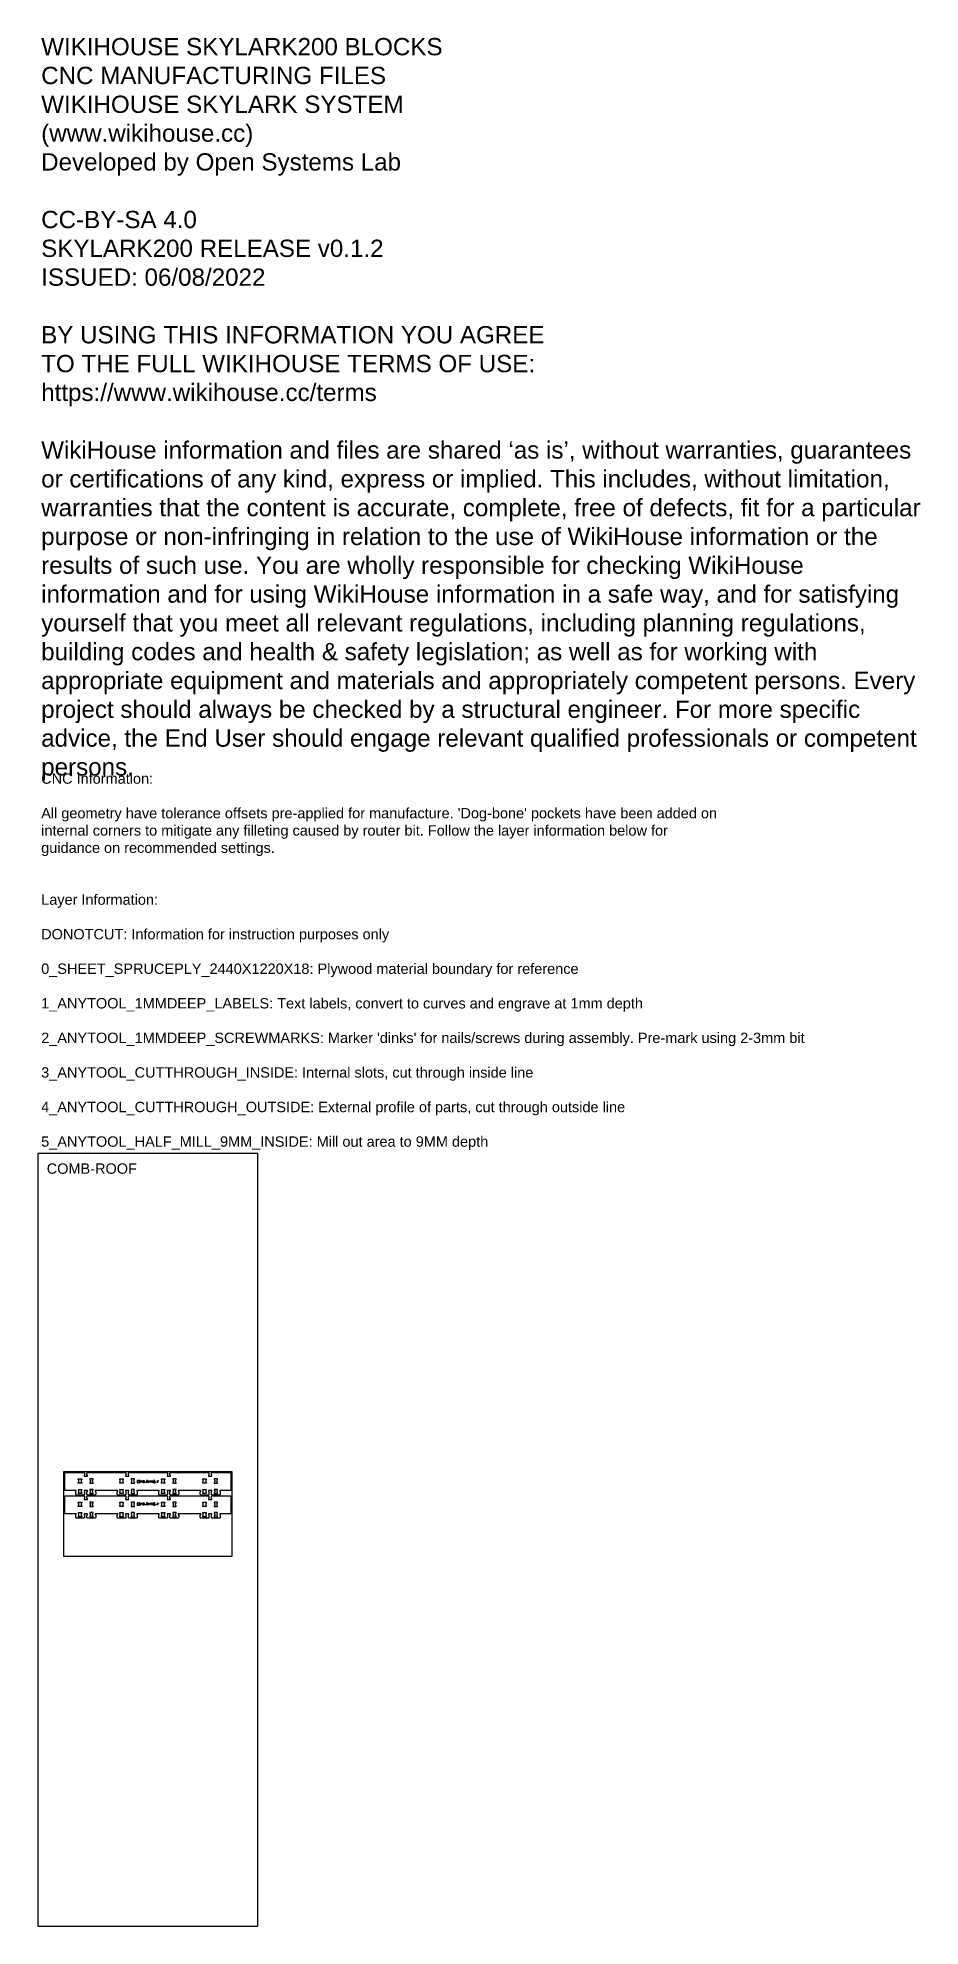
# Model space of a CAD drawing. Header units: millimetres. Extents: x 0 to 12757, y 0 to 27318.
import ezdxf

# ---------------------------------------------------------------- set-up
doc = ezdxf.new("R2010")
doc.units = ezdxf.units.MM
for name, color, linetype, true_color in [('0_SHEET_SPRUCEPLY_2440X122', 1, 'Continuous', 0xff0000), ('1_ANYTOOL_1MMDEEP_LABELS_S', 2, 'Continuous', 0xffff00), ('3_ANYTOOL_CUTTHROUGH_INSID', 4, 'Continuous', 0x00ffff), ('4_ANYTOOL_CUTTHROUGH_OUTSI', 5, 'Continuous', 0x0000ff), ('DONOTCUT', 7, 'Continuous', 0xffffff)]:
    doc.layers.add(name, color=color, linetype=linetype, true_color=true_color)
doc.styles.add('Arial', font='')
doc.styles.get('Arial').set_extended_font_data('Arial')

msp = doc.modelspace()

# ---------------------------------------------------------------- linework, layer by layer
at = {"layer": '0_SHEET_SPRUCEPLY_2440X122'}
msp.add_lwpolyline([(372, 6571), (372, 5351), (2812, 5351), (2812, 6571)], close=True, dxfattribs=at)
at = {"layer": '1_ANYTOOL_1MMDEEP_LABELS_S', "color": 2, "true_color": 0xffff00}
for points in [[(1454, 6450), (1444, 6450, 0.414214), (1438, 6444), (1438, 6420, 0.414214), (1444, 6414), (1454, 6414)], [(1522, 6434), (1532, 6434, -1), (1532, 6414), (1522, 6414), (1522, 6450), (1532, 6450, -1), (1532, 6434)], [(1572, 6430), (1582, 6430, 1), (1582, 6450), (1572, 6450), (1572, 6414)], [(1454, 6125), (1444, 6125, 0.414214), (1438, 6119), (1438, 6095, 0.414214), (1444, 6089), (1454, 6089)], [(1522, 6109), (1532, 6109, -1), (1532, 6089), (1522, 6089), (1522, 6125), (1532, 6125, -1), (1532, 6109)], [(1572, 6105), (1582, 6105, 1), (1582, 6125), (1572, 6125), (1572, 6089)]]:
    msp.add_lwpolyline(points, format="xyb", dxfattribs=at)
for points in [[(1462, 6424, 1), (1482, 6424), (1482, 6440, 1), (1462, 6440)], [(1684, 6450), (1672, 6450), (1672, 6414), (1684, 6414, 0.414214), (1692, 6422), (1692, 6442, 0.414214)], [(1462, 6099, 1), (1482, 6099), (1482, 6115, 1), (1462, 6115)], [(1684, 6125), (1672, 6125), (1672, 6089), (1684, 6089, 0.414214), (1692, 6097), (1692, 6117, 0.414214)]]:
    msp.add_lwpolyline(points, format="xyb", close=True, dxfattribs=at)
for points in [[(1490, 6414), (1490, 6450), (1502, 6430), (1514, 6450), (1514, 6414)], [(1550, 6426), (1566, 6426)], [(1592, 6414), (1584, 6430)], [(1596, 6414), (1612, 6450)], [(1624, 6414), (1624, 6450), (1636, 6430), (1648, 6450), (1648, 6414)], [(1660, 6450), (1660, 6414)], [(1700, 6426), (1716, 6426)], [(1736, 6432), (1724, 6450)], [(1736, 6432), (1748, 6450)], [(1736, 6414), (1736, 6432)], [(1490, 6089), (1490, 6125), (1502, 6105), (1514, 6125), (1514, 6089)], [(1550, 6101), (1566, 6101)], [(1592, 6089), (1584, 6105)], [(1596, 6089), (1612, 6125)], [(1624, 6089), (1624, 6125), (1636, 6105), (1648, 6125), (1648, 6089)], [(1660, 6125), (1660, 6089)], [(1700, 6101), (1716, 6101)], [(1736, 6107), (1724, 6125)], [(1736, 6107), (1748, 6125)], [(1736, 6089), (1736, 6107)]]:
    msp.add_lwpolyline(points, dxfattribs=at)
at = {"layer": '3_ANYTOOL_CUTTHROUGH_INSID', "color": 4, "true_color": 0x00ffff}
for points in [[(586, 6422), (592, 6422), (592, 6458), (586, 6458), (586, 6470), (635, 6470), (635, 6458), (629, 6458), (629, 6422), (635, 6422), (635, 6410), (586, 6410)], [(586, 6422), (592, 6422), (592, 6458), (586, 6458), (586, 6470), (635, 6470), (635, 6458), (629, 6458), (629, 6422), (635, 6422), (635, 6410), (586, 6410)], [(587, 6308), (587, 6320), (635, 6320), (635, 6308), (629, 6308), (629, 6272), (635, 6272), (635, 6260), (587, 6260), (587, 6272), (593, 6272), (593, 6308)], [(587, 6308), (587, 6320), (635, 6320), (635, 6308), (629, 6308), (629, 6272), (635, 6272), (635, 6260), (587, 6260), (587, 6272), (593, 6272), (593, 6308)], [(799, 6422), (793, 6422), (793, 6458), (799, 6458), (799, 6470), (751, 6470), (751, 6458), (757, 6458), (757, 6422), (751, 6422), (751, 6410), (799, 6410)], [(799, 6422), (793, 6422), (793, 6458), (799, 6458), (799, 6470), (751, 6470), (751, 6458), (757, 6458), (757, 6422), (751, 6422), (751, 6410), (799, 6410)], [(799, 6308), (799, 6320), (751, 6320), (751, 6308), (757, 6308), (757, 6272), (751, 6272), (751, 6260), (799, 6260), (799, 6272), (793, 6272), (793, 6308)], [(799, 6308), (799, 6320), (751, 6320), (751, 6308), (757, 6308), (757, 6272), (751, 6272), (751, 6260), (799, 6260), (799, 6272), (793, 6272), (793, 6308)], [(1186, 6422), (1192, 6422), (1192, 6458), (1186, 6458), (1186, 6470), (1235, 6470), (1235, 6458), (1229, 6458), (1229, 6422), (1235, 6422), (1235, 6410), (1186, 6410)], [(1186, 6422), (1192, 6422), (1192, 6458), (1186, 6458), (1186, 6470), (1235, 6470), (1235, 6458), (1229, 6458), (1229, 6422), (1235, 6422), (1235, 6410), (1186, 6410)], [(1187, 6308), (1187, 6320), (1235, 6320), (1235, 6308), (1229, 6308), (1229, 6272), (1235, 6272), (1235, 6260), (1187, 6260), (1187, 6272), (1193, 6272), (1193, 6308)], [(1187, 6308), (1187, 6320), (1235, 6320), (1235, 6308), (1229, 6308), (1229, 6272), (1235, 6272), (1235, 6260), (1187, 6260), (1187, 6272), (1193, 6272), (1193, 6308)], [(1399, 6422), (1393, 6422), (1393, 6458), (1399, 6458), (1399, 6470), (1351, 6470), (1351, 6458), (1357, 6458), (1357, 6422), (1351, 6422), (1351, 6410), (1399, 6410)], [(1399, 6422), (1393, 6422), (1393, 6458), (1399, 6458), (1399, 6470), (1351, 6470), (1351, 6458), (1357, 6458), (1357, 6422), (1351, 6422), (1351, 6410), (1399, 6410)], [(1399, 6308), (1399, 6320), (1351, 6320), (1351, 6308), (1357, 6308), (1357, 6272), (1351, 6272), (1351, 6260), (1399, 6260), (1399, 6272), (1393, 6272), (1393, 6308)], [(1399, 6308), (1399, 6320), (1351, 6320), (1351, 6308), (1357, 6308), (1357, 6272), (1351, 6272), (1351, 6260), (1399, 6260), (1399, 6272), (1393, 6272), (1393, 6308)], [(1786, 6422), (1792, 6422), (1792, 6458), (1786, 6458), (1786, 6470), (1835, 6470), (1835, 6458), (1829, 6458), (1829, 6422), (1835, 6422), (1835, 6410), (1786, 6410)], [(1786, 6422), (1792, 6422), (1792, 6458), (1786, 6458), (1786, 6470), (1835, 6470), (1835, 6458), (1829, 6458), (1829, 6422), (1835, 6422), (1835, 6410), (1786, 6410)], [(1787, 6308), (1787, 6320), (1835, 6320), (1835, 6308), (1829, 6308), (1829, 6272), (1835, 6272), (1835, 6260), (1787, 6260), (1787, 6272), (1793, 6272), (1793, 6308)], [(1787, 6308), (1787, 6320), (1835, 6320), (1835, 6308), (1829, 6308), (1829, 6272), (1835, 6272), (1835, 6260), (1787, 6260), (1787, 6272), (1793, 6272), (1793, 6308)], [(1999, 6422), (1993, 6422), (1993, 6458), (1999, 6458), (1999, 6470), (1951, 6470), (1951, 6458), (1957, 6458), (1957, 6422), (1951, 6422), (1951, 6410), (1999, 6410)], [(1999, 6422), (1993, 6422), (1993, 6458), (1999, 6458), (1999, 6470), (1951, 6470), (1951, 6458), (1957, 6458), (1957, 6422), (1951, 6422), (1951, 6410), (1999, 6410)], [(1999, 6308), (1999, 6320), (1951, 6320), (1951, 6308), (1957, 6308), (1957, 6272), (1951, 6272), (1951, 6260), (1999, 6260), (1999, 6272), (1993, 6272), (1993, 6308)], [(1999, 6308), (1999, 6320), (1951, 6320), (1951, 6308), (1957, 6308), (1957, 6272), (1951, 6272), (1951, 6260), (1999, 6260), (1999, 6272), (1993, 6272), (1993, 6308)], [(2386, 6422), (2392, 6422), (2392, 6458), (2386, 6458), (2386, 6470), (2435, 6470), (2435, 6458), (2429, 6458), (2429, 6422), (2435, 6422), (2435, 6410), (2386, 6410)], [(2386, 6422), (2392, 6422), (2392, 6458), (2386, 6458), (2386, 6470), (2435, 6470), (2435, 6458), (2429, 6458), (2429, 6422), (2435, 6422), (2435, 6410), (2386, 6410)], [(2387, 6308), (2387, 6320), (2435, 6320), (2435, 6308), (2429, 6308), (2429, 6272), (2435, 6272), (2435, 6260), (2387, 6260), (2387, 6272), (2393, 6272), (2393, 6308)], [(2387, 6308), (2387, 6320), (2435, 6320), (2435, 6308), (2429, 6308), (2429, 6272), (2435, 6272), (2435, 6260), (2387, 6260), (2387, 6272), (2393, 6272), (2393, 6308)], [(2599, 6422), (2593, 6422), (2593, 6458), (2599, 6458), (2599, 6470), (2551, 6470), (2551, 6458), (2557, 6458), (2557, 6422), (2551, 6422), (2551, 6410), (2599, 6410)], [(2599, 6422), (2593, 6422), (2593, 6458), (2599, 6458), (2599, 6470), (2551, 6470), (2551, 6458), (2557, 6458), (2557, 6422), (2551, 6422), (2551, 6410), (2599, 6410)], [(2599, 6308), (2599, 6320), (2551, 6320), (2551, 6308), (2557, 6308), (2557, 6272), (2551, 6272), (2551, 6260), (2599, 6260), (2599, 6272), (2593, 6272), (2593, 6308)], [(2599, 6308), (2599, 6320), (2551, 6320), (2551, 6308), (2557, 6308), (2557, 6272), (2551, 6272), (2551, 6260), (2599, 6260), (2599, 6272), (2593, 6272), (2593, 6308)], [(586, 6086), (592, 6086), (592, 6121), (586, 6121), (586, 6134), (635, 6134), (635, 6121), (629, 6121), (629, 6086), (635, 6086), (635, 6073), (586, 6073)], [(586, 6086), (592, 6086), (592, 6121), (586, 6121), (586, 6134), (635, 6134), (635, 6121), (629, 6121), (629, 6086), (635, 6086), (635, 6073), (586, 6073)], [(799, 6086), (793, 6086), (793, 6121), (799, 6121), (799, 6134), (751, 6134), (751, 6121), (757, 6121), (757, 6086), (751, 6086), (751, 6073), (799, 6073)], [(799, 6086), (793, 6086), (793, 6121), (799, 6121), (799, 6134), (751, 6134), (751, 6121), (757, 6121), (757, 6086), (751, 6086), (751, 6073), (799, 6073)], [(1186, 6086), (1192, 6086), (1192, 6121), (1186, 6121), (1186, 6134), (1235, 6134), (1235, 6121), (1229, 6121), (1229, 6086), (1235, 6086), (1235, 6073), (1186, 6073)], [(1186, 6086), (1192, 6086), (1192, 6121), (1186, 6121), (1186, 6134), (1235, 6134), (1235, 6121), (1229, 6121), (1229, 6086), (1235, 6086), (1235, 6073), (1186, 6073)], [(1399, 6086), (1393, 6086), (1393, 6121), (1399, 6121), (1399, 6134), (1351, 6134), (1351, 6121), (1357, 6121), (1357, 6086), (1351, 6086), (1351, 6073), (1399, 6073)], [(1399, 6086), (1393, 6086), (1393, 6121), (1399, 6121), (1399, 6134), (1351, 6134), (1351, 6121), (1357, 6121), (1357, 6086), (1351, 6086), (1351, 6073), (1399, 6073)], [(1786, 6086), (1792, 6086), (1792, 6121), (1786, 6121), (1786, 6134), (1835, 6134), (1835, 6121), (1829, 6121), (1829, 6086), (1835, 6086), (1835, 6073), (1786, 6073)], [(1786, 6086), (1792, 6086), (1792, 6121), (1786, 6121), (1786, 6134), (1835, 6134), (1835, 6121), (1829, 6121), (1829, 6086), (1835, 6086), (1835, 6073), (1786, 6073)], [(1999, 6086), (1993, 6086), (1993, 6121), (1999, 6121), (1999, 6134), (1951, 6134), (1951, 6121), (1957, 6121), (1957, 6086), (1951, 6086), (1951, 6073), (1999, 6073)], [(1999, 6086), (1993, 6086), (1993, 6121), (1999, 6121), (1999, 6134), (1951, 6134), (1951, 6121), (1957, 6121), (1957, 6086), (1951, 6086), (1951, 6073), (1999, 6073)], [(2386, 6086), (2392, 6086), (2392, 6121), (2386, 6121), (2386, 6134), (2435, 6134), (2435, 6121), (2429, 6121), (2429, 6086), (2435, 6086), (2435, 6073), (2386, 6073)], [(2386, 6086), (2392, 6086), (2392, 6121), (2386, 6121), (2386, 6134), (2435, 6134), (2435, 6121), (2429, 6121), (2429, 6086), (2435, 6086), (2435, 6073), (2386, 6073)], [(2599, 6086), (2593, 6086), (2593, 6121), (2599, 6121), (2599, 6134), (2551, 6134), (2551, 6121), (2557, 6121), (2557, 6086), (2551, 6086), (2551, 6073), (2599, 6073)], [(2599, 6086), (2593, 6086), (2593, 6121), (2599, 6121), (2599, 6134), (2551, 6134), (2551, 6121), (2557, 6121), (2557, 6086), (2551, 6086), (2551, 6073), (2599, 6073)], [(587, 5971), (587, 5984), (635, 5984), (635, 5971), (629, 5971), (629, 5936), (635, 5936), (635, 5923), (587, 5923), (587, 5936), (593, 5936), (593, 5971)], [(587, 5971), (587, 5984), (635, 5984), (635, 5971), (629, 5971), (629, 5936), (635, 5936), (635, 5923), (587, 5923), (587, 5936), (593, 5936), (593, 5971)], [(799, 5971), (799, 5984), (751, 5984), (751, 5971), (757, 5971), (757, 5936), (751, 5936), (751, 5923), (799, 5923), (799, 5936), (793, 5936), (793, 5971)], [(799, 5971), (799, 5984), (751, 5984), (751, 5971), (757, 5971), (757, 5936), (751, 5936), (751, 5923), (799, 5923), (799, 5936), (793, 5936), (793, 5971)], [(1187, 5971), (1187, 5984), (1235, 5984), (1235, 5971), (1229, 5971), (1229, 5936), (1235, 5936), (1235, 5923), (1187, 5923), (1187, 5936), (1193, 5936), (1193, 5971)], [(1187, 5971), (1187, 5984), (1235, 5984), (1235, 5971), (1229, 5971), (1229, 5936), (1235, 5936), (1235, 5923), (1187, 5923), (1187, 5936), (1193, 5936), (1193, 5971)], [(1399, 5971), (1399, 5984), (1351, 5984), (1351, 5971), (1357, 5971), (1357, 5936), (1351, 5936), (1351, 5923), (1399, 5923), (1399, 5936), (1393, 5936), (1393, 5971)], [(1399, 5971), (1399, 5984), (1351, 5984), (1351, 5971), (1357, 5971), (1357, 5936), (1351, 5936), (1351, 5923), (1399, 5923), (1399, 5936), (1393, 5936), (1393, 5971)], [(1787, 5971), (1787, 5984), (1835, 5984), (1835, 5971), (1829, 5971), (1829, 5936), (1835, 5936), (1835, 5923), (1787, 5923), (1787, 5936), (1793, 5936), (1793, 5971)], [(1787, 5971), (1787, 5984), (1835, 5984), (1835, 5971), (1829, 5971), (1829, 5936), (1835, 5936), (1835, 5923), (1787, 5923), (1787, 5936), (1793, 5936), (1793, 5971)], [(1999, 5971), (1999, 5984), (1951, 5984), (1951, 5971), (1957, 5971), (1957, 5936), (1951, 5936), (1951, 5923), (1999, 5923), (1999, 5936), (1993, 5936), (1993, 5971)], [(1999, 5971), (1999, 5984), (1951, 5984), (1951, 5971), (1957, 5971), (1957, 5936), (1951, 5936), (1951, 5923), (1999, 5923), (1999, 5936), (1993, 5936), (1993, 5971)], [(2387, 5971), (2387, 5984), (2435, 5984), (2435, 5971), (2429, 5971), (2429, 5936), (2435, 5936), (2435, 5923), (2387, 5923), (2387, 5936), (2393, 5936), (2393, 5971)], [(2387, 5971), (2387, 5984), (2435, 5984), (2435, 5971), (2429, 5971), (2429, 5936), (2435, 5936), (2435, 5923), (2387, 5923), (2387, 5936), (2393, 5936), (2393, 5971)], [(2599, 5971), (2599, 5984), (2551, 5984), (2551, 5971), (2557, 5971), (2557, 5936), (2551, 5936), (2551, 5923), (2599, 5923), (2599, 5936), (2593, 5936), (2593, 5971)], [(2599, 5971), (2599, 5984), (2551, 5984), (2551, 5971), (2557, 5971), (2557, 5936), (2551, 5936), (2551, 5923), (2599, 5923), (2599, 5936), (2593, 5936), (2593, 5971)]]:
    msp.add_lwpolyline(points, close=True, dxfattribs=at)
at = {"layer": '4_ANYTOOL_CUTTHROUGH_OUTSI', "color": 5, "true_color": 0x0000ff}
for points in [[(2517, 6511), (2517, 6523), (2511, 6523), (2511, 6552), (2511, 6552, -0.198912), (2514, 6561, -0.198912), (2523, 6564), (2793, 6564), (2793, 6302), (2631, 6302), (2631, 6290), (2637, 6290), (2637, 6250), (2637, 6250, -0.414214), (2625, 6238), (2523, 6238), (2523, 6238), (2522, 6238), (2522, 6238), (2522, 6238), (2521, 6238), (2521, 6238), (2521, 6238), (2521, 6238), (2520, 6238), (2520, 6238), (2520, 6239), (2520, 6239), (2519, 6239), (2519, 6239), (2519, 6239), (2518, 6239), (2518, 6239), (2518, 6239), (2518, 6239), (2517, 6239), (2517, 6240), (2517, 6240), (2517, 6240), (2516, 6240), (2516, 6240), (2516, 6240), (2516, 6241), (2515, 6241), (2515, 6241), (2515, 6241), (2515, 6241), (2514, 6242), (2514, 6242), (2514, 6242), (2514, 6242), (2514, 6242), (2513, 6243), (2513, 6243), (2513, 6243), (2513, 6243), (2513, 6244), (2513, 6244), (2512, 6244), (2512, 6245), (2512, 6245), (2512, 6245), (2512, 6245), (2512, 6246), (2512, 6246), (2512, 6246), (2512, 6246), (2511, 6247), (2511, 6247), (2511, 6247), (2511, 6247), (2511, 6248), (2511, 6248), (2511, 6248), (2511, 6249), (2511, 6249), (2511, 6249), (2511, 6249), (2511, 6250), (2511, 6250), (2511, 6290), (2517, 6290), (2517, 6302), (2469, 6302), (2469, 6290), (2475, 6290), (2475, 6250), (2475, 6250), (2475, 6250), (2475, 6249), (2474, 6249), (2474, 6249), (2474, 6249), (2474, 6248), (2474, 6248), (2474, 6248), (2474, 6247), (2474, 6247), (2474, 6247), (2474, 6247), (2474, 6246), (2474, 6246), (2474, 6246), (2474, 6246), (2474, 6245), (2473, 6245), (2473, 6245), (2473, 6245), (2473, 6244), (2473, 6244), (2473, 6244), (2473, 6243), (2472, 6243), (2472, 6243), (2472, 6243), (2472, 6242), (2472, 6242), (2471, 6242), (2471, 6242), (2471, 6242), (2471, 6241), (2471, 6241), (2470, 6241), (2470, 6241), (2470, 6241), (2470, 6240), (2469, 6240), (2469, 6240), (2469, 6240), (2469, 6240), (2468, 6240), (2468, 6239), (2468, 6239), (2468, 6239), (2467, 6239), (2467, 6239), (2467, 6239), (2467, 6239), (2466, 6239), (2466, 6239), (2466, 6239), (2465, 6238), (2465, 6238), (2465, 6238), (2465, 6238), (2464, 6238), (2464, 6238), (2464, 6238), (2464, 6238), (2463, 6238), (2463, 6238), (2463, 6238), (2361, 6238, -0.414214), (2349, 6250), (2349, 6290), (2355, 6290), (2355, 6302), (2031, 6302), (2031, 6290), (2037, 6290), (2037, 6250), (2037, 6250, -0.414214), (2025, 6238), (1923, 6238), (1923, 6238), (1922, 6238), (1922, 6238), (1922, 6238), (1921, 6238), (1921, 6238), (1921, 6238), (1921, 6238), (1920, 6238), (1920, 6238), (1920, 6239), (1920, 6239), (1919, 6239), (1919, 6239), (1919, 6239), (1918, 6239), (1918, 6239), (1918, 6239), (1918, 6239), (1917, 6239), (1917, 6240), (1917, 6240), (1917, 6240), (1916, 6240), (1916, 6240), (1916, 6240), (1916, 6241), (1915, 6241), (1915, 6241), (1915, 6241), (1915, 6241), (1914, 6242), (1914, 6242), (1914, 6242), (1914, 6242), (1914, 6242), (1913, 6243), (1913, 6243), (1913, 6243), (1913, 6243), (1913, 6244), (1913, 6244), (1912, 6244), (1912, 6245), (1912, 6245), (1912, 6245), (1912, 6245), (1912, 6246), (1912, 6246), (1912, 6246), (1912, 6246), (1911, 6247), (1911, 6247), (1911, 6247), (1911, 6247), (1911, 6248), (1911, 6248), (1911, 6248), (1911, 6249), (1911, 6249), (1911, 6249), (1911, 6249), (1911, 6250), (1911, 6250), (1911, 6290), (1917, 6290), (1917, 6302), (1869, 6302), (1869, 6290), (1875, 6290), (1875, 6250), (1875, 6250), (1875, 6250), (1875, 6249), (1874, 6249), (1874, 6249), (1874, 6249), (1874, 6248), (1874, 6248), (1874, 6248), (1874, 6247), (1874, 6247), (1874, 6247), (1874, 6247), (1874, 6246), (1874, 6246), (1874, 6246), (1874, 6246), (1874, 6245), (1873, 6245), (1873, 6245), (1873, 6245), (1873, 6244), (1873, 6244), (1873, 6244), (1873, 6243), (1872, 6243), (1872, 6243), (1872, 6243), (1872, 6242), (1872, 6242), (1871, 6242), (1871, 6242), (1871, 6242), (1871, 6241), (1871, 6241), (1870, 6241), (1870, 6241), (1870, 6241), (1870, 6240), (1869, 6240), (1869, 6240), (1869, 6240), (1869, 6240), (1868, 6240), (1868, 6239), (1868, 6239), (1868, 6239), (1867, 6239), (1867, 6239), (1867, 6239), (1867, 6239), (1866, 6239), (1866, 6239), (1866, 6239), (1865, 6238), (1865, 6238), (1865, 6238), (1865, 6238), (1864, 6238), (1864, 6238), (1864, 6238), (1864, 6238), (1863, 6238), (1863, 6238), (1863, 6238), (1761, 6238, -0.414214), (1749, 6250), (1749, 6290), (1755, 6290), (1755, 6302), (1431, 6302), (1431, 6290), (1437, 6290), (1437, 6250), (1437, 6250, -0.414214), (1425, 6238), (1323, 6238), (1323, 6238), (1322, 6238), (1322, 6238), (1322, 6238), (1321, 6238), (1321, 6238), (1321, 6238), (1321, 6238), (1320, 6238), (1320, 6238), (1320, 6239), (1320, 6239), (1319, 6239), (1319, 6239), (1319, 6239), (1318, 6239), (1318, 6239), (1318, 6239), (1318, 6239), (1317, 6239), (1317, 6240), (1317, 6240), (1317, 6240), (1316, 6240), (1316, 6240), (1316, 6240), (1316, 6241), (1315, 6241), (1315, 6241), (1315, 6241), (1315, 6241), (1314, 6242), (1314, 6242), (1314, 6242), (1314, 6242), (1314, 6242), (1313, 6243), (1313, 6243), (1313, 6243), (1313, 6243), (1313, 6244), (1313, 6244), (1312, 6244), (1312, 6245), (1312, 6245), (1312, 6245), (1312, 6245), (1312, 6246), (1312, 6246), (1312, 6246), (1312, 6246), (1311, 6247), (1311, 6247), (1311, 6247), (1311, 6247), (1311, 6248), (1311, 6248), (1311, 6248), (1311, 6249), (1311, 6249), (1311, 6249), (1311, 6249), (1311, 6250), (1311, 6250), (1311, 6290), (1317, 6290), (1317, 6302), (1269, 6302), (1269, 6290), (1275, 6290), (1275, 6250), (1275, 6250), (1275, 6250), (1275, 6249), (1274, 6249), (1274, 6249), (1274, 6249), (1274, 6248), (1274, 6248), (1274, 6248), (1274, 6247), (1274, 6247), (1274, 6247), (1274, 6247), (1274, 6246), (1274, 6246), (1274, 6246), (1274, 6246), (1274, 6245), (1273, 6245), (1273, 6245), (1273, 6245), (1273, 6244), (1273, 6244), (1273, 6244), (1273, 6243), (1272, 6243), (1272, 6243), (1272, 6243), (1272, 6242), (1272, 6242), (1271, 6242), (1271, 6242), (1271, 6242), (1271, 6241), (1271, 6241), (1270, 6241), (1270, 6241), (1270, 6241), (1270, 6240), (1269, 6240), (1269, 6240), (1269, 6240), (1269, 6240), (1268, 6240), (1268, 6239), (1268, 6239), (1268, 6239), (1267, 6239), (1267, 6239), (1267, 6239), (1267, 6239), (1266, 6239), (1266, 6239), (1266, 6239), (1265, 6238), (1265, 6238), (1265, 6238), (1265, 6238), (1264, 6238), (1264, 6238), (1264, 6238), (1264, 6238), (1263, 6238), (1263, 6238), (1263, 6238), (1161, 6238, -0.414214), (1149, 6250), (1149, 6290), (1155, 6290), (1155, 6302), (831, 6302), (831, 6290), (837, 6290), (837, 6250), (837, 6250, -0.414214), (825, 6238), (723, 6238), (723, 6238), (722, 6238), (722, 6238), (722, 6238), (721, 6238), (721, 6238), (721, 6238), (721, 6238), (720, 6238), (720, 6238), (720, 6239), (720, 6239), (719, 6239), (719, 6239), (719, 6239), (718, 6239), (718, 6239), (718, 6239), (718, 6239), (717, 6239), (717, 6240), (717, 6240), (717, 6240), (716, 6240), (716, 6240), (716, 6240), (716, 6241), (715, 6241), (715, 6241), (715, 6241), (715, 6241), (714, 6242), (714, 6242), (714, 6242), (714, 6242), (714, 6242), (713, 6243), (713, 6243), (713, 6243), (713, 6243), (713, 6244), (713, 6244), (712, 6244), (712, 6245), (712, 6245), (712, 6245), (712, 6245), (712, 6246), (712, 6246), (712, 6246), (712, 6246), (711, 6247), (711, 6247), (711, 6247), (711, 6247), (711, 6248), (711, 6248), (711, 6248), (711, 6249), (711, 6249), (711, 6249), (711, 6249), (711, 6250), (711, 6250), (711, 6290), (717, 6290), (717, 6302), (669, 6302), (669, 6290), (675, 6290), (675, 6250), (675, 6250), (675, 6250), (675, 6249), (674, 6249), (674, 6249), (674, 6249), (674, 6248), (674, 6248), (674, 6248), (674, 6247), (674, 6247), (674, 6247), (674, 6247), (674, 6246), (674, 6246), (674, 6246), (674, 6246), (674, 6245), (673, 6245), (673, 6245), (673, 6245), (673, 6244), (673, 6244), (673, 6244), (673, 6243), (672, 6243), (672, 6243), (672, 6243), (672, 6242), (672, 6242), (671, 6242), (671, 6242), (671, 6242), (671, 6241), (671, 6241), (670, 6241), (670, 6241), (670, 6241), (670, 6240), (669, 6240), (669, 6240), (669, 6240), (669, 6240), (668, 6240), (668, 6239), (668, 6239), (668, 6239), (667, 6239), (667, 6239), (667, 6239), (667, 6239), (666, 6239), (666, 6239), (666, 6239), (665, 6238), (665, 6238), (665, 6238), (665, 6238), (664, 6238), (664, 6238), (664, 6238), (664, 6238), (663, 6238), (663, 6238), (663, 6238), (561, 6238, -0.414214), (549, 6250), (549, 6290), (555, 6290), (555, 6302), (393, 6302), (393, 6564), (663, 6564), (663, 6564, -0.198912), (671, 6561, -0.198912), (675, 6552), (675, 6523), (669, 6523), (669, 6511), (717, 6511), (717, 6523), (711, 6523), (711, 6552), (711, 6552, -0.414214), (723, 6564), (1263, 6564, -0.414214), (1275, 6552), (1275, 6523), (1269, 6523), (1269, 6511), (1317, 6511), (1317, 6523), (1311, 6523), (1311, 6552), (1311, 6552, -0.414214), (1323, 6564), (1863, 6564, -0.414214), (1875, 6552), (1875, 6523), (1869, 6523), (1869, 6511), (1917, 6511), (1917, 6523), (1911, 6523), (1911, 6552), (1911, 6552, -0.414214), (1923, 6564), (2463, 6564, -0.414214), (2475, 6552), (2475, 6523), (2469, 6523), (2469, 6511), (2517, 6511), (2517, 6511)], [(2517, 6175), (2517, 6187), (2511, 6187), (2511, 6216), (2511, 6216, -0.198912), (2514, 6224, -0.198912), (2523, 6228), (2793, 6228), (2793, 5966), (2631, 5966), (2631, 5953), (2637, 5953), (2637, 5914), (2637, 5914, -0.414214), (2625, 5902), (2523, 5902), (2523, 5902), (2522, 5902), (2522, 5902), (2522, 5902), (2521, 5902), (2521, 5902), (2521, 5902), (2521, 5902), (2520, 5902), (2520, 5902), (2520, 5902), (2520, 5902), (2519, 5902), (2519, 5902), (2519, 5903), (2518, 5903), (2518, 5903), (2518, 5903), (2518, 5903), (2517, 5903), (2517, 5903), (2517, 5903), (2517, 5904), (2516, 5904), (2516, 5904), (2516, 5904), (2516, 5904), (2515, 5904), (2515, 5905), (2515, 5905), (2515, 5905), (2514, 5905), (2514, 5906), (2514, 5906), (2514, 5906), (2514, 5906), (2513, 5906), (2513, 5907), (2513, 5907), (2513, 5907), (2513, 5907), (2513, 5908), (2512, 5908), (2512, 5908), (2512, 5908), (2512, 5909), (2512, 5909), (2512, 5909), (2512, 5910), (2512, 5910), (2512, 5910), (2511, 5910), (2511, 5911), (2511, 5911), (2511, 5911), (2511, 5911), (2511, 5912), (2511, 5912), (2511, 5912), (2511, 5913), (2511, 5913), (2511, 5913), (2511, 5913), (2511, 5914), (2511, 5953), (2517, 5953), (2517, 5966), (2469, 5966), (2469, 5953), (2475, 5953), (2475, 5914), (2475, 5914), (2475, 5913), (2475, 5913), (2474, 5913), (2474, 5913), (2474, 5912), (2474, 5912), (2474, 5912), (2474, 5911), (2474, 5911), (2474, 5911), (2474, 5911), (2474, 5910), (2474, 5910), (2474, 5910), (2474, 5910), (2474, 5909), (2474, 5909), (2473, 5909), (2473, 5908), (2473, 5908), (2473, 5908), (2473, 5908), (2473, 5907), (2473, 5907), (2472, 5907), (2472, 5907), (2472, 5906), (2472, 5906), (2472, 5906), (2471, 5906), (2471, 5906), (2471, 5905), (2471, 5905), (2471, 5905), (2470, 5905), (2470, 5904), (2470, 5904), (2470, 5904), (2469, 5904), (2469, 5904), (2469, 5904), (2469, 5903), (2468, 5903), (2468, 5903), (2468, 5903), (2468, 5903), (2467, 5903), (2467, 5903), (2467, 5903), (2467, 5902), (2466, 5902), (2466, 5902), (2466, 5902), (2465, 5902), (2465, 5902), (2465, 5902), (2465, 5902), (2464, 5902), (2464, 5902), (2464, 5902), (2464, 5902), (2463, 5902), (2463, 5902), (2463, 5902), (2361, 5902, -0.414214), (2349, 5914), (2349, 5953), (2355, 5953), (2355, 5966), (2031, 5966), (2031, 5953), (2037, 5953), (2037, 5914), (2037, 5914, -0.414214), (2025, 5902), (1923, 5902), (1923, 5902), (1922, 5902), (1922, 5902), (1922, 5902), (1921, 5902), (1921, 5902), (1921, 5902), (1921, 5902), (1920, 5902), (1920, 5902), (1920, 5902), (1920, 5902), (1919, 5902), (1919, 5902), (1919, 5903), (1918, 5903), (1918, 5903), (1918, 5903), (1918, 5903), (1917, 5903), (1917, 5903), (1917, 5903), (1917, 5904), (1916, 5904), (1916, 5904), (1916, 5904), (1916, 5904), (1915, 5904), (1915, 5905), (1915, 5905), (1915, 5905), (1914, 5905), (1914, 5906), (1914, 5906), (1914, 5906), (1914, 5906), (1913, 5906), (1913, 5907), (1913, 5907), (1913, 5907), (1913, 5907), (1913, 5908), (1912, 5908), (1912, 5908), (1912, 5908), (1912, 5909), (1912, 5909), (1912, 5909), (1912, 5910), (1912, 5910), (1912, 5910), (1911, 5910), (1911, 5911), (1911, 5911), (1911, 5911), (1911, 5911), (1911, 5912), (1911, 5912), (1911, 5912), (1911, 5913), (1911, 5913), (1911, 5913), (1911, 5913), (1911, 5914), (1911, 5953), (1917, 5953), (1917, 5966), (1869, 5966), (1869, 5953), (1875, 5953), (1875, 5914), (1875, 5914), (1875, 5913), (1875, 5913), (1874, 5913), (1874, 5913), (1874, 5912), (1874, 5912), (1874, 5912), (1874, 5911), (1874, 5911), (1874, 5911), (1874, 5911), (1874, 5910), (1874, 5910), (1874, 5910), (1874, 5910), (1874, 5909), (1874, 5909), (1873, 5909), (1873, 5908), (1873, 5908), (1873, 5908), (1873, 5908), (1873, 5907), (1873, 5907), (1872, 5907), (1872, 5907), (1872, 5906), (1872, 5906), (1872, 5906), (1871, 5906), (1871, 5906), (1871, 5905), (1871, 5905), (1871, 5905), (1870, 5905), (1870, 5904), (1870, 5904), (1870, 5904), (1869, 5904), (1869, 5904), (1869, 5904), (1869, 5903), (1868, 5903), (1868, 5903), (1868, 5903), (1868, 5903), (1867, 5903), (1867, 5903), (1867, 5903), (1867, 5902), (1866, 5902), (1866, 5902), (1866, 5902), (1865, 5902), (1865, 5902), (1865, 5902), (1865, 5902), (1864, 5902), (1864, 5902), (1864, 5902), (1864, 5902), (1863, 5902), (1863, 5902), (1863, 5902), (1761, 5902, -0.414214), (1749, 5914), (1749, 5953), (1755, 5953), (1755, 5966), (1431, 5966), (1431, 5953), (1437, 5953), (1437, 5914), (1437, 5914, -0.414214), (1425, 5902), (1323, 5902), (1323, 5902), (1322, 5902), (1322, 5902), (1322, 5902), (1321, 5902), (1321, 5902), (1321, 5902), (1321, 5902), (1320, 5902), (1320, 5902), (1320, 5902), (1320, 5902), (1319, 5902), (1319, 5902), (1319, 5903), (1318, 5903), (1318, 5903), (1318, 5903), (1318, 5903), (1317, 5903), (1317, 5903), (1317, 5903), (1317, 5904), (1316, 5904), (1316, 5904), (1316, 5904), (1316, 5904), (1315, 5904), (1315, 5905), (1315, 5905), (1315, 5905), (1314, 5905), (1314, 5906), (1314, 5906), (1314, 5906), (1314, 5906), (1313, 5906), (1313, 5907), (1313, 5907), (1313, 5907), (1313, 5907), (1313, 5908), (1312, 5908), (1312, 5908), (1312, 5908), (1312, 5909), (1312, 5909), (1312, 5909), (1312, 5910), (1312, 5910), (1312, 5910), (1311, 5910), (1311, 5911), (1311, 5911), (1311, 5911), (1311, 5911), (1311, 5912), (1311, 5912), (1311, 5912), (1311, 5913), (1311, 5913), (1311, 5913), (1311, 5913), (1311, 5914), (1311, 5953), (1317, 5953), (1317, 5966), (1269, 5966), (1269, 5953), (1275, 5953), (1275, 5914), (1275, 5914), (1275, 5913), (1275, 5913), (1274, 5913), (1274, 5913), (1274, 5912), (1274, 5912), (1274, 5912), (1274, 5911), (1274, 5911), (1274, 5911), (1274, 5911), (1274, 5910), (1274, 5910), (1274, 5910), (1274, 5910), (1274, 5909), (1274, 5909), (1273, 5909), (1273, 5908), (1273, 5908), (1273, 5908), (1273, 5908), (1273, 5907), (1273, 5907), (1272, 5907), (1272, 5907), (1272, 5906), (1272, 5906), (1272, 5906), (1271, 5906), (1271, 5906), (1271, 5905), (1271, 5905), (1271, 5905), (1270, 5905), (1270, 5904), (1270, 5904), (1270, 5904), (1269, 5904), (1269, 5904), (1269, 5904), (1269, 5903), (1268, 5903), (1268, 5903), (1268, 5903), (1268, 5903), (1267, 5903), (1267, 5903), (1267, 5903), (1267, 5902), (1266, 5902), (1266, 5902), (1266, 5902), (1265, 5902), (1265, 5902), (1265, 5902), (1265, 5902), (1264, 5902), (1264, 5902), (1264, 5902), (1264, 5902), (1263, 5902), (1263, 5902), (1263, 5902), (1161, 5902, -0.414214), (1149, 5914), (1149, 5953), (1155, 5953), (1155, 5966), (831, 5966), (831, 5953), (837, 5953), (837, 5914), (837, 5914, -0.414214), (825, 5902), (723, 5902), (723, 5902), (722, 5902), (722, 5902), (722, 5902), (721, 5902), (721, 5902), (721, 5902), (721, 5902), (720, 5902), (720, 5902), (720, 5902), (720, 5902), (719, 5902), (719, 5902), (719, 5903), (718, 5903), (718, 5903), (718, 5903), (718, 5903), (717, 5903), (717, 5903), (717, 5903), (717, 5904), (716, 5904), (716, 5904), (716, 5904), (716, 5904), (715, 5904), (715, 5905), (715, 5905), (715, 5905), (714, 5905), (714, 5906), (714, 5906), (714, 5906), (714, 5906), (713, 5906), (713, 5907), (713, 5907), (713, 5907), (713, 5907), (713, 5908), (712, 5908), (712, 5908), (712, 5908), (712, 5909), (712, 5909), (712, 5909), (712, 5910), (712, 5910), (712, 5910), (711, 5910), (711, 5911), (711, 5911), (711, 5911), (711, 5911), (711, 5912), (711, 5912), (711, 5912), (711, 5913), (711, 5913), (711, 5913), (711, 5913), (711, 5914), (711, 5953), (717, 5953), (717, 5966), (669, 5966), (669, 5953), (675, 5953), (675, 5914), (675, 5914), (675, 5913), (675, 5913), (674, 5913), (674, 5913), (674, 5912), (674, 5912), (674, 5912), (674, 5911), (674, 5911), (674, 5911), (674, 5911), (674, 5910), (674, 5910), (674, 5910), (674, 5910), (674, 5909), (674, 5909), (673, 5909), (673, 5908), (673, 5908), (673, 5908), (673, 5908), (673, 5907), (673, 5907), (672, 5907), (672, 5907), (672, 5906), (672, 5906), (672, 5906), (671, 5906), (671, 5906), (671, 5905), (671, 5905), (671, 5905), (670, 5905), (670, 5904), (670, 5904), (670, 5904), (669, 5904), (669, 5904), (669, 5904), (669, 5903), (668, 5903), (668, 5903), (668, 5903), (668, 5903), (667, 5903), (667, 5903), (667, 5903), (667, 5902), (666, 5902), (666, 5902), (666, 5902), (665, 5902), (665, 5902), (665, 5902), (665, 5902), (664, 5902), (664, 5902), (664, 5902), (664, 5902), (663, 5902), (663, 5902), (663, 5902), (561, 5902, -0.414214), (549, 5914), (549, 5953), (555, 5953), (555, 5966), (393, 5966), (393, 6228), (663, 6228), (663, 6228, -0.198912), (671, 6224, -0.198912), (675, 6216), (675, 6187), (669, 6187), (669, 6174), (717, 6174), (717, 6187), (711, 6187), (711, 6216), (711, 6216, -0.414214), (723, 6228), (1263, 6228, -0.414214), (1275, 6216), (1275, 6187), (1269, 6187), (1269, 6174), (1317, 6174), (1317, 6187), (1311, 6187), (1311, 6216), (1311, 6216, -0.414214), (1323, 6228), (1863, 6228, -0.414214), (1875, 6216), (1875, 6187), (1869, 6187), (1869, 6174), (1917, 6174), (1917, 6187), (1911, 6187), (1911, 6216), (1911, 6216, -0.414214), (1923, 6228), (2463, 6228, -0.414214), (2475, 6216), (2475, 6187), (2469, 6187), (2469, 6174), (2517, 6174), (2517, 6175)]]:
    msp.add_lwpolyline(points, format="xyb", close=True, dxfattribs=at)
at = {"layer": 'DONOTCUT'}
msp.add_lwpolyline([(0, 0), (3183, 0), (3183, 11179), (0, 11179)], close=True, dxfattribs=at)

# ---------------------------------------------------------------- texts
at = {"layer": 'DONOTCUT', "attachment_point": 1, "style": 'Arial'}
for s, insert, char_height, width in [('{\\fArial;WIKIHOUSE SKYLARK200 BLOCKS}\\P{\\fArial;CNC MANUFACTURING FILES}\\P{\\fArial;WIKIHOUSE SKYLARK SYSTEM}\\P{\\fArial;(www.wikihouse.cc)}\\P{\\fArial;Developed by Open Systems Lab}\\P\\P{\\fArial;CC-BY-SA 4.0}\\P{\\fArial;SKYLARK200 RELEASE v0.1.2}\\P{\\fArial;ISSUED: 06/08/2022}\\P\\P{\\fArial;BY USING THIS INFORMATION YOU AGREE }\\P{\\fArial;TO THE FULL WIKIHOUSE TERMS OF USE:}\\P{\\fArial;https://www.wikihouse.cc/terms}\\P\\P{\\fArial;WikiHouse information and files are shared }{\\fArial;‘as is}{\\fArial;’, without warranties, guarantees }\\P{\\fArial;or certifications of any kind, express or implied. This includes, without limitation, }\\P{\\fArial;warranties that the content is accurate, complete, free of defects, fit for a particular }\\P{\\fArial;purpose or non-infringing in relation to the use of WikiHouse information or the }\\P{\\fArial;results of such use. You are wholly responsible for checking WikiHouse }\\P{\\fArial;information and for using WikiHouse information in a safe way, and for satisfying }\\P{\\fArial;yourself that you meet all relevant regulations, including planning regulations, }\\P{\\fArial;building codes and health & safety legislation; as well as for working with }\\P{\\fArial;appropriate equipment and materials and appropriately competent persons. Every }\\P{\\fArial;project should always be checked by a structural engineer. For more specific }\\P{\\fArial;advice, the End User should engage relevant qualified professionals or competent }\\P{\\fArial;persons.}\\P', (49, 27315), 250, 12895.38), ("{\\fArial;CNC Information:}\\P\\P{\\fArial;All geometry have tolerance offsets pre-applied for manufacture. 'Dog-bone' pockets have been added on}\\P{\\fArial;internal corners to mitigate any filleting caused by router bit. Follow the layer information below for}\\P{\\fArial;guidance on recommended settings.}\\P\\P\\P{\\fArial;Layer Information:}\\P\\P{\\fArial;DONOTCUT: Information for instruction purposes only}\\P\\P{\\fArial;0_SHEET_SPRUCEPLY_2440X1220X18: Plywood material boundary for reference}\\P\\P{\\fArial;1_ANYTOOL_1MMDEEP_LABELS: Text labels, convert to curves and engrave at 1mm depth}\\P\\P{\\fArial;2_ANYTOOL_1MMDEEP_SCREWMARKS: Marker 'dinks' for nails/screws during assembly. Pre-mark using 2-3mm bit}\\P\\P{\\fArial;3_ANYTOOL_CUTTHROUGH_INSIDE: Internal slots, cut through inside line}\\P\\P{\\fArial;4_ANYTOOL_CUTTHROUGH_OUTSIDE: External profile of parts, cut through outside line}\\P\\P{\\fArial;5_ANYTOOL_HALF_MILL_9MM_INSIDE: Mill out area to 9MM depth}", (49, 16677), 150, 22265.22), ('COMB-ROOF', (129, 11035, 0), 150, 2877.72)]:
    msp.add_mtext(s, dxfattribs=dict(at, insert=insert, char_height=char_height, width=width))

doc.saveas('drawing.dxf')
